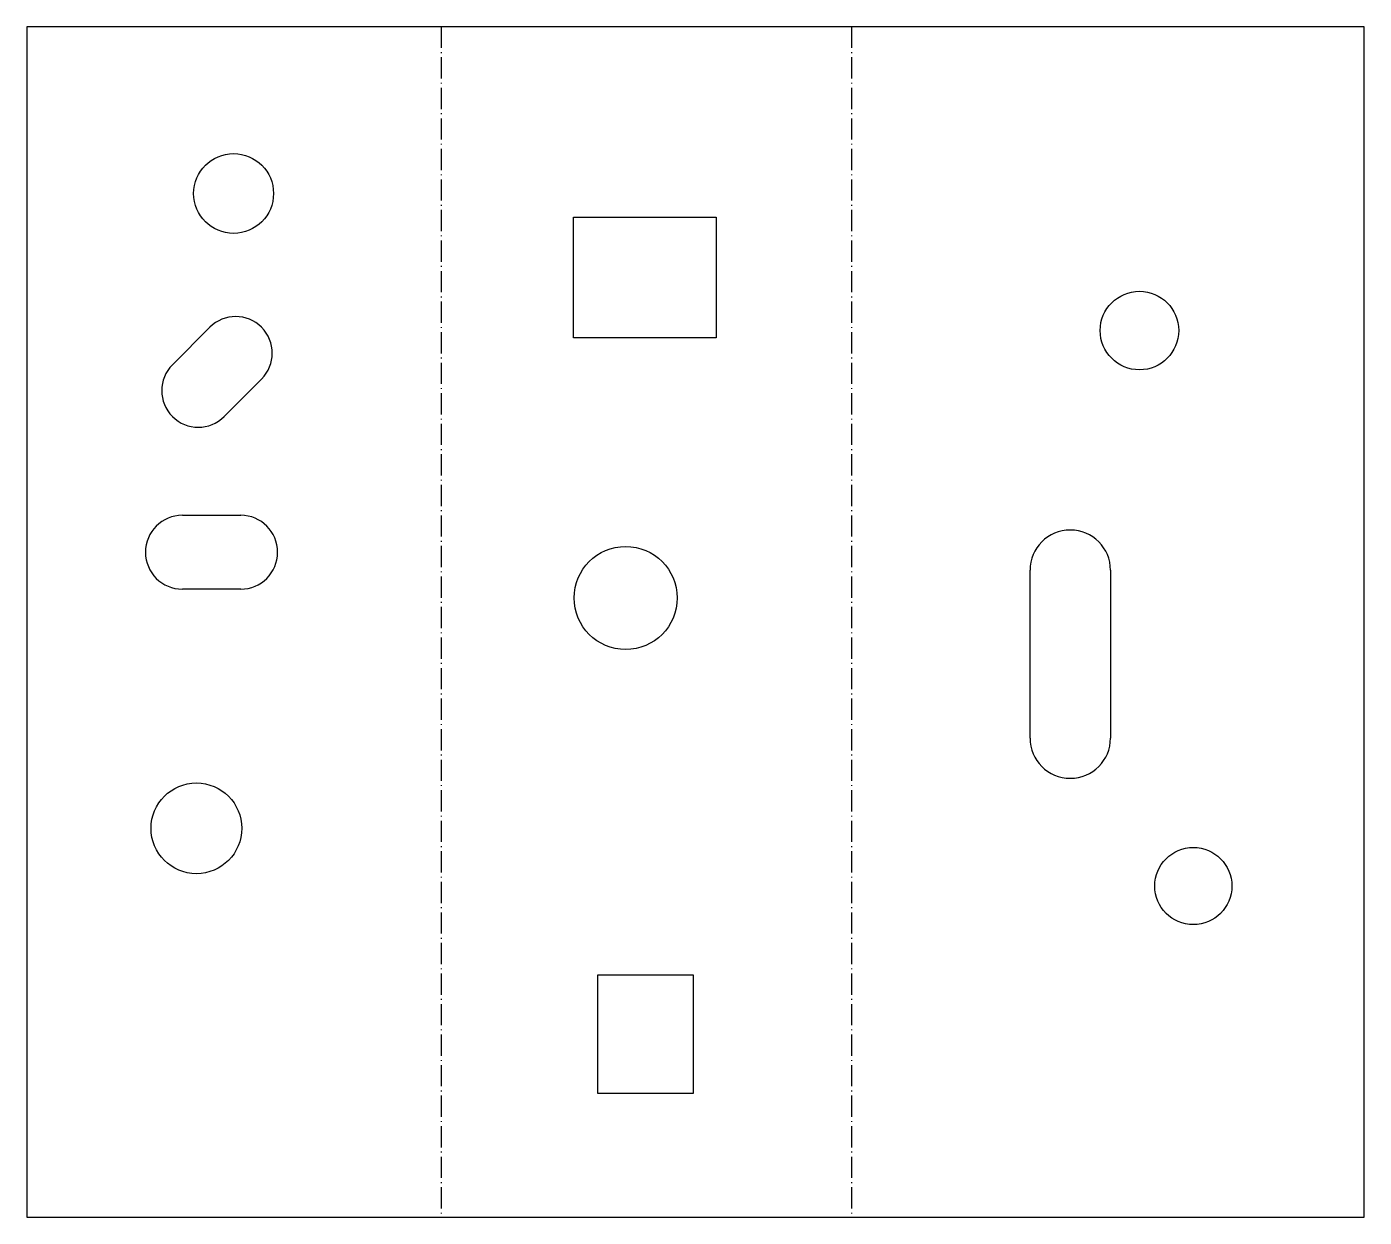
# Model space of a CAD drawing. Header units: millimetres. Extents: x 0 to 160, y 0 to 143.
import ezdxf

# ---------------------------------------------------------------- set-up
doc = ezdxf.new("R2010")
doc.units = ezdxf.units.MM
doc.linetypes.add('DASHDOT', pattern=[3.556, 2.54, -0.508, 0, -0.508])
doc.layers.add('BEND', color=7, linetype='Continuous')
doc.layers.add('CUT', color=7, linetype='Continuous')

msp = doc.modelspace()

# ---------------------------------------------------------------- linework, layer by layer
at = {"layer": 'BEND', "color": 4, "linetype": 'DASHDOT'}
for p, q in [((49.59, 142.52), (49.59, 0)), ((98.73, 142.52), (98.73, 0))]:
    msp.add_line(p, q, dxfattribs=at)
at = {"layer": 'CUT'}
for p, q in [((0, 142.52), (0, 0)), ((160.1, 142.52), (0, 142.52)), ((160.1, 0), (160.1, 142.52)), ((65.45, 119.71), (82.53, 119.71)), ((65.45, 105.28), (65.45, 119.71)), ((82.53, 119.71), (82.53, 105.28)), ((17.43, 102.06), (21.92, 106.54)), ((82.53, 105.28), (65.45, 105.28)), ((28.11, 100.35), (23.63, 95.86)), ((18.63, 84.04), (25.61, 84.04)), ((120.1, 57.37), (120.1, 77.45)), ((129.73, 77.45), (129.73, 57.37)), ((25.61, 75.19), (18.63, 75.19)), ((68.36, 29.03), (79.78, 29.03)), ((68.36, 14.81), (68.36, 29.03)), ((79.78, 29.03), (79.78, 14.81)), ((79.78, 14.81), (68.36, 14.81)), ((0, 0), (160.1, 0))]:
    msp.add_line(p, q, dxfattribs=at)
for centre, radius in [((24.76, 122.56), 4.78), ((133.19, 106.15), 4.7), ((71.69, 74.14), 6.17), ((20.31, 46.56), 5.43), ((139.64, 39.65), 4.62)]:
    msp.add_circle(centre, radius, dxfattribs=at)
for centre, radius, start, end in [((25.01, 103.44), 4.38, -45, 135), ((20.53, 98.96), 4.38, 135, -45), ((18.63, 79.61), 4.42, 90, -90), ((25.61, 79.61), 4.42, -90, 90), ((124.91, 77.45), 4.82, 0, 180), ((124.91, 57.37), 4.82, 180, 0)]:
    msp.add_arc(centre, radius, start, end, dxfattribs=at)

doc.saveas('drawing.dxf')
